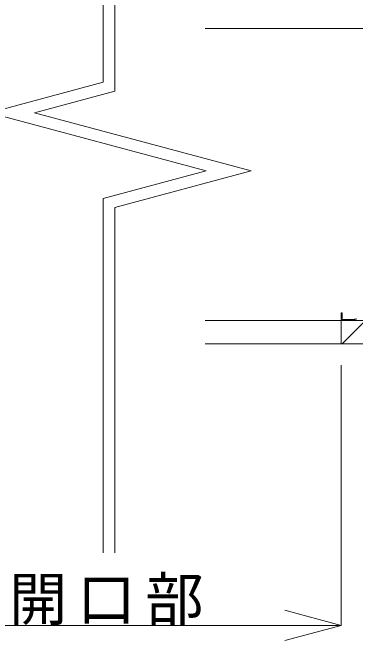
# Model space of a CAD drawing. Units: millimetres, scale not verified. Extents: x -2077 to 2023, y -1433 to 1417.
# Drawn here: x 702.3 to 878.8, y 473.6 to 796.3 of the extents above; entities that cross this region are included whole.
import ezdxf

# ---------------------------------------------------------------- set-up
doc = ezdxf.new("R2010")
doc.units = ezdxf.units.MM
doc.header["$LTSCALE"] = 10
for name, color, linetype, lineweight in [('1-0_断面', 7, 'Continuous', 9), ('1-1_寸法', 7, 'Continuous', 9), ('1-2_文字', 7, 'Continuous', 9)]:
    doc.layers.add(name, color=color, linetype=linetype, lineweight=lineweight)
doc.styles.add('ＭＳ ゴシック', font='')
doc.styles.get('ＭＳ ゴシック').set_extended_font_data('MS Gothic')

msp = doc.modelspace()

# ---------------------------------------------------------------- linework, layer by layer
at = {"layer": '1-0_断面'}
for p, q in [((801.49, 788.01), (998.16, 788.01)), ((871.49, 639.01), (871.49, 642.01)), ((871.49, 642.01), (871.99, 642.01)), ((871.99, 642.01), (871.99, 639.01)), ((1367.6, 638.01), (801.49, 638.01)), ((871.49, 626.01), (871.49, 638.01)), ((872, 626.01), (884, 638.01)), ((872.49, 638.51), (878.21, 638.51)), ((872.49, 638.01), (878.21, 638.01)), ((878.49, 638.71), (878.35, 638.57)), ((878.84, 638.35), (878.71, 638.22)), ((1385.31, 626.01), (801.49, 626.01))]:
    msp.add_line(p, q, dxfattribs=at)
for centre, radius, start, end in [((872.49, 639.01), 1, 180, 270), ((872.49, 639.01), 0.5, 180, 270), ((878.21, 638.71), 0.2, 270, 315), ((878.21, 638.71), 0.7, 270, 315), ((878.99, 638.21), 0.7, 45, 135)]:
    msp.add_arc(centre, radius, start, end, dxfattribs=at)
at = {"layer": '1-1_寸法'}
for p, q in [((749.05, 760.43), (749.05, 1000.06)), ((755.05, 755.83), (755.05, 1000.06)), ((749.05, 760.43), (690.46, 744.73)), ((755.05, 755.83), (713.64, 744.73)), ((713.64, 744.73), (825.23, 714.83)), ((755.05, 696.03), (825.23, 714.83)), ((749.05, 518.53), (749.05, 700.63)), ((755.05, 518.53), (755.05, 696.03)), ((871.49, 481.31), (871.49, 615.09))]:
    msp.add_line(p, q, dxfattribs=at)
msp.add_lwpolyline([(690.46, 744.73), (802.05, 714.83), (749.05, 700.63)], dxfattribs=at)
at = {"layer": '1-2_文字'}
for p, q in [((871.49, 481.31), (842.51, 489.08)), ((631.49, 481.31), (871.49, 481.31)), ((871.49, 481.31), (842.51, 473.55))]:
    msp.add_line(p, q, dxfattribs=at)

# ---------------------------------------------------------------- texts
at = {"layer": '1-2_文字', "insert": (700.5, 481.32), "char_height": 21.99, "attachment_point": 7, "style": 'ＭＳ ゴシック'}
msp.add_mtext('\\T1.17;開口部', dxfattribs=at)

doc.saveas('drawing.dxf')
